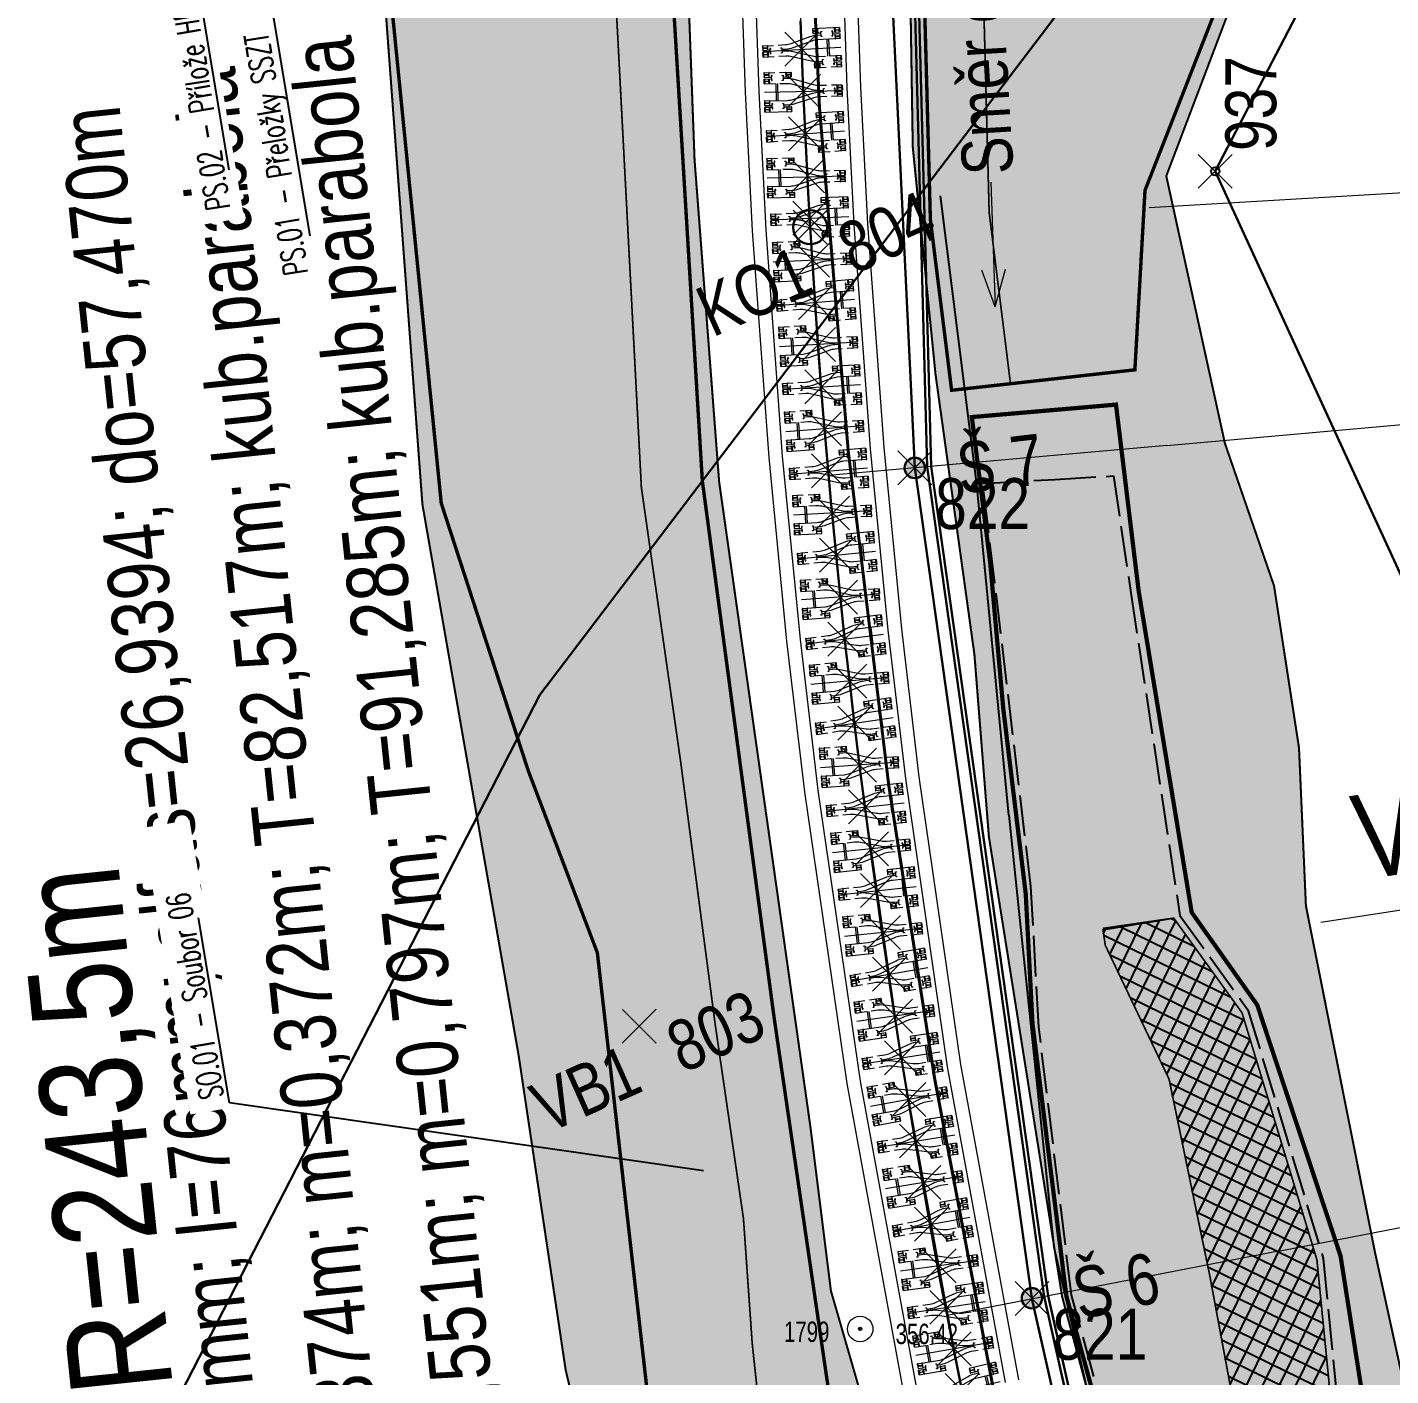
# Model space of a CAD drawing. Header units: millimetres. Extents: x -533422 to -532014, y -1115269 to -1112931.
# Drawn here: x -532583.83 to -532543.66, y -1113842.82 to -1113803.09 of the extents above; entities that cross this region are included whole.
import ezdxf
from ezdxf import colors
from ezdxf.entities.mleader import LeaderData, LeaderLine
from ezdxf.enums import TextEntityAlignment as Align
from ezdxf.math import Vec2, Vec3

# ---------------------------------------------------------------- set-up
doc = ezdxf.new("R2010")
doc.units = ezdxf.units.MM
doc.header["$PDMODE"] = 3
doc.header["$PDSIZE"] = 0.5
doc.linetypes.add('ACAD_ISO02W100', pattern=[15, 12, -3])
for name, color, linetype, lineweight in [('102 pomocné měřické body', 1, 'Continuous', 13), ('1105 mapa KN', 251, 'Continuous', 0), ('drážní pozemek', 4, 'Continuous', 30), ('drážní pozemek body', 1, 'Continuous', 18), ('kladečák', 2, 'Continuous', 15), ('kladečák osa', 2, 'Continuous', 15), ('odvodnění', 5, 'Continuous', 0), ('původní osa', 30, 'Continuous', 15), ('SVRSEK', 1, 'Continuous', 20), ('Svršek', 1, 'Continuous', 18), ('tvar svršku', 1, 'Continuous', 13), ('Vytyčovací výkres', 5, 'Continuous', 15), ('Vytyčovací výkres - typ bodu', 5, 'Continuous', 15), ('Vytyčovací výkres _čísla bodů', 5, 'Continuous', 15), ('Ypražce', 1, 'Continuous', 13), ('zabzař', 1, 'Continuous', 30), ('řezy - značení', 5, 'Continuous', 0)]:
    doc.layers.add(name, color=color, linetype=linetype, lineweight=lineweight)
doc.layers.add('skály', color=8, linetype='Continuous')
doc.styles.get("Standard").update_dxf_attribs({"font": 'arial.ttf'})
doc.styles.add('Standard 1_500', font='romans.shx', dxfattribs={"width": 0.65, "height": 0.7})
doc.styles.add('Style-cs_Working', font='cs_Working.shx')

# ---------------------------------------------------------------- blocks, each defined once
blk = doc.blocks.new('Z105')
at = {"color": 0, "lineweight": -2}
for radius in [1.25, 0.025]:
    blk.add_circle((0, 0), radius, dxfattribs=at)
blk = doc.blocks.new('Z$W@#62D3339C')
at = {"layer": 'Ypražce', "lineweight": 9}
for p, q in [((0, 2.3), (0, 1.5)), ((0.14, 2.3), (0.14, 2.085)), ((0.19, 2.3), (0.19, 2.085)), ((0.97, 2.3), (0.97, 2.085)), ((1.02, 2.3), (1.02, 2.085)), ((1.16, 2.3), (1.16, 1.979)), ((0.14, 1.739), (0.14, 1.5)), ((0.828, 1.958), (0.33, 1.958)), ((0.828, 1.908), (0.33, 1.908)), ((1.02, 1.739), (1.02, 1.5)), ((1.16, 1.838), (1.16, 1.5)), ((0.555, 0.214), (0.555, 0)), ((0.605, 0.214), (0.605, 0))]:
    blk.add_line(p, q, dxfattribs=at)
at = {"layer": 'Ypražce', "lineweight": 9, "ltscale": 0.005}
blk.add_line((0.58, 0), (0.58, 2.3), dxfattribs=at)
at = {"layer": 'Ypražce', "lineweight": 9}
for points in [[(0.067, 2.182), (0.067, 2.266, 0.274795), (0.057, 2.285), (0.057, 2.285), (0.003, 2.292, -0.296181), (0, 2.296), (0, 2.3), (0.14, 2.3), (0.14, 2.296, -0.296181), (0.137, 2.292), (0.083, 2.285), (0.083, 2.285, 0.274795), (0.073, 2.266), (0.073, 2.182, 0.274795), (0.083, 2.163), (0.137, 2.156, -0.296181), (0.14, 2.151), (0.14, 2.148), (0, 2.148), (0, 2.151, -0.296181), (0.003, 2.156), (0.057, 2.163), (0.057, 2.163, 0.274795)], [(0.263, 2.182), (0.263, 2.266, -0.274795), (0.273, 2.285), (0.273, 2.285), (0.327, 2.292, 0.296181), (0.33, 2.296), (0.33, 2.3), (0.19, 2.3), (0.19, 2.296, 0.296181), (0.193, 2.292), (0.247, 2.285), (0.247, 2.285, -0.274795), (0.257, 2.266), (0.257, 2.182, -0.274795), (0.247, 2.163), (0.193, 2.156, 0.296181), (0.19, 2.151), (0.19, 2.148), (0.33, 2.148), (0.33, 2.151, 0.296181), (0.327, 2.156), (0.273, 2.163), (0.273, 2.163, -0.274795)], [(0.897, 2.182), (0.897, 2.266, 0.274795), (0.887, 2.285), (0.887, 2.285), (0.833, 2.292, -0.296181), (0.83, 2.296), (0.83, 2.3), (0.97, 2.3), (0.97, 2.296, -0.296181), (0.967, 2.292), (0.913, 2.285), (0.913, 2.285, 0.274795), (0.903, 2.266), (0.903, 2.182, 0.274795), (0.913, 2.163), (0.967, 2.156, -0.296181), (0.97, 2.151), (0.97, 2.148), (0.83, 2.148), (0.83, 2.151, -0.296181), (0.833, 2.156), (0.887, 2.163), (0.887, 2.163, 0.274795)], [(1.093, 2.182), (1.093, 2.266, -0.274795), (1.103, 2.285), (1.103, 2.285), (1.157, 2.292, 0.296181), (1.16, 2.296), (1.16, 2.3), (1.02, 2.3), (1.02, 2.296, 0.296181), (1.023, 2.292), (1.077, 2.285), (1.077, 2.285, -0.274795), (1.087, 2.266), (1.087, 2.182, -0.274795), (1.077, 2.163), (1.023, 2.156, 0.296181), (1.02, 2.151), (1.02, 2.148), (1.16, 2.148), (1.16, 2.151, 0.296181), (1.157, 2.156), (1.103, 2.163), (1.103, 2.163, -0.274795)], [(0.067, 1.618), (0.067, 1.534, -0.274795), (0.057, 1.515), (0.057, 1.515), (0.003, 1.508, 0.296181), (0, 1.504), (0, 1.5), (0.14, 1.5), (0.14, 1.504, 0.296181), (0.137, 1.508), (0.083, 1.515), (0.083, 1.515, -0.274795), (0.073, 1.534), (0.073, 1.618, -0.274795), (0.083, 1.637), (0.137, 1.644, 0.296181), (0.14, 1.649), (0.14, 1.652), (0, 1.652), (0, 1.649, 0.296181), (0.003, 1.644), (0.057, 1.637), (0.057, 1.637, -0.274795)], [(1.093, 1.618), (1.093, 1.534, 0.274795), (1.103, 1.515), (1.103, 1.515), (1.157, 1.508, -0.296181), (1.16, 1.504), (1.16, 1.5), (1.02, 1.5), (1.02, 1.504, -0.296181), (1.023, 1.508), (1.077, 1.515), (1.077, 1.515, 0.274795), (1.087, 1.534), (1.087, 1.618, 0.274795), (1.077, 1.637), (1.023, 1.644, -0.296181), (1.02, 1.649), (1.02, 1.652), (1.16, 1.652), (1.16, 1.649, -0.296181), (1.157, 1.644), (1.103, 1.637), (1.103, 1.637, 0.274795)], [(0.482, 0.118), (0.482, 0.034, -0.274795), (0.472, 0.015), (0.472, 0.015), (0.418, 0.008, 0.296181), (0.415, 0.004), (0.415, 0), (0.555, 0), (0.555, 0.004, 0.296181), (0.552, 0.008), (0.498, 0.015), (0.498, 0.015, -0.274795), (0.488, 0.034), (0.488, 0.118, -0.274795), (0.498, 0.137), (0.552, 0.144, 0.296181), (0.555, 0.149), (0.555, 0.152), (0.415, 0.152), (0.415, 0.149, 0.296181), (0.418, 0.144), (0.472, 0.137), (0.472, 0.137, -0.274795)], [(0.678, 0.118), (0.678, 0.034, 0.274795), (0.688, 0.015), (0.688, 0.015), (0.742, 0.008, -0.296181), (0.745, 0.004), (0.745, 0), (0.605, 0), (0.605, 0.004, -0.296181), (0.608, 0.008), (0.662, 0.015), (0.662, 0.015, 0.274795), (0.672, 0.034), (0.672, 0.118, 0.274795), (0.662, 0.137), (0.608, 0.144, -0.296181), (0.605, 0.149), (0.605, 0.152), (0.745, 0.152), (0.745, 0.149, -0.296181), (0.742, 0.144), (0.688, 0.137), (0.688, 0.137, 0.274795)]]:
    blk.add_lwpolyline(points, format="xyb", close=True, dxfattribs=at)
for points in [[(0.214, 2.061), (0.24, 2.06), (0.24, 2.085), (0.09, 2.085), (0.09, 2.06), (0.116, 2.06)], [(0.83, 2.3), (0.83, 1.979)], [(1.044, 2.061), (1.07, 2.06), (1.07, 2.085), (0.92, 2.085), (0.92, 2.06), (0.946, 2.06)], [(0.23, 1.764), (0.24, 1.764), (0.24, 1.739), (0.09, 1.739), (0.09, 1.764), (0.1, 1.764)], [(1.06, 1.764), (1.07, 1.764), (1.07, 1.739), (0.92, 1.739), (0.92, 1.764), (0.93, 1.764)], [(0.515, 0.536), (0.505, 0.536), (0.505, 0.561), (0.655, 0.561), (0.655, 0.536), (0.645, 0.536)], [(0.415, 0), (0.415, 0.321)], [(0.531, 0.239), (0.505, 0.239), (0.505, 0.214), (0.655, 0.214), (0.655, 0.239), (0.629, 0.239)], [(0.745, 0), (0.745, 0.321)]]:
    blk.add_lwpolyline(points, dxfattribs=at)
for points in [[(0.33, 2.3), (0.33, 1.625, 0.072586), (0.355, 1.454), (0.524, 0.886, -0.072586), (0.555, 0.675), (0.555, 0.561)], [(0.415, 0.462), (0.415, 0.675, 0.072586), (0.39, 0.846), (0.221, 1.414, -0.072586), (0.19, 1.625), (0.19, 1.739)], [(0.83, 1.838), (0.83, 1.625, -0.072586), (0.805, 1.454), (0.636, 0.886, 0.072586), (0.605, 0.675), (0.605, 0.561)], [(0.745, 0.462), (0.745, 0.675, -0.072586), (0.77, 0.846), (0.939, 1.414, 0.072586), (0.97, 1.625), (0.97, 1.739)]]:
    blk.add_lwpolyline(points, format="xyb", dxfattribs=at)
blk = doc.blocks.new('01_01')
at = {"layer": '102 pomocné měřické body'}
for radius in [0.75, 0.1, 0.02]:
    blk.add_circle((0, 0), radius, dxfattribs=at)

msp = doc.modelspace()

# ---------------------------------------------------------------- hatches: boundary and pattern name
at = {"layer": 'odvodnění'}
for points in [[(-532557.3828, -1113816.0703, 1), (-532557.9828, -1113816.0703, 1)], [(-532553.929, -1113840.5458, 1), (-532554.529, -1113840.5458, 1)]]:
    msp.add_hatch(color=256, dxfattribs=at).paths.add_polyline_path(points)
at = {"layer": 'skály', "true_color": 0xd9ffcc}
h = msp.add_hatch(color=254, dxfattribs=at)
h.dxf.hatch_style = 1
h.paths.add_polyline_path([(-532518.5594, -1113933.2177), (-532517.1782, -1113932.5799), (-532517.5067, -1113924.1456), (-532518.2728, -1113916.338), (-532520.5537, -1113907.175), (-532521.4019, -1113904.7517), (-532522.6878, -1113901.5411), (-532524.2582, -1113898.1632), (-532525.1625, -1113895.9551), (-532526.234, -1113892.75), (-532527.6465, -1113888.1893), (-532529.3261, -1113883.7492), (-532531.835, -1113875.2672), (-532531.835, -1113875.2672), (-532537.2569, -1113861.571), (-532539.0358, -1113855.5672), (-532541.0908, -1113850.94), (-532542.3695, -1113847.5949), (-532543.1826, -1113843.4911), (-532544.1325, -1113839.1424), (-532546.1592, -1113828.9681), (-532546.3628, -1113824.3169), (-532547.0981, -1113819.5416), (-532548.5464, -1113815.3411), (-532550.2727, -1113807.4673), (-532547.7826, -1113800.9067), (-532545.3063, -1113789.8871), (-532546.4022, -1113781.6222), (-532558.0273, -1113786.201), (-532558.5992, -1113791.3438), (-532557.8332, -1113800.8024), (-532557.7416, -1113806.6114), (-532557.0713, -1113813.3105), (-532555.9255, -1113821.5665), (-532555.4993, -1113826.9319), (-532553.3421, -1113840.4862), (-532551.5421, -1113847.1691), (-532550.3625, -1113853.1499), (-532547.2206, -1113864.2971), (-532542.2661, -1113878.7306), (-532539.5925, -1113887.7503), (-532536.3765, -1113896.7067), (-532530.2178, -1113911.7934), (-532526.0618, -1113921.2859), (-532520.6058, -1113934.1467)])
h = msp.add_hatch(color=254, dxfattribs=at)
h.dxf.hatch_style = 1
h.paths.add_polyline_path([(-532526.4588, -1113936.7432), (-532528.7406, -1113937.5977), (-532531.3829, -1113932.6297), (-532536.3884, -1113924.7343), (-532536.3884, -1113924.7343), (-532541.6277, -1113915.394), (-532546.4744, -1113905.7413), (-532549.4415, -1113901.8011), (-532558.7647, -1113893.9956), (-532563.1017, -1113885.6324), (-532563.885, -1113878.661), (-532566.1902, -1113869.556), (-532564.7803, -1113860.8749), (-532565.0546, -1113856.6297), (-532565.8211, -1113851.6329), (-532567.9664, -1113842.656), (-532569.3526, -1113833.3835), (-532572.1876, -1113817.146), (-532573.255, -1113802.8022), (-532570.2038, -1113791.7879), (-532567.7689, -1113790.2534), (-532564.8497, -1113788.7294), (-532564.1698, -1113806.9942), (-532563.4457, -1113816.4786), (-532560.7584, -1113835.4742), (-532560.1527, -1113840.3158), (-532558.7633, -1113845.1218), (-532557.6018, -1113848.9098), (-532556.2156, -1113853.7035), (-532555.1029, -1113857.9718), (-532552.5383, -1113866.2222), (-532552.3648, -1113866.6846), (-532558.9653, -1113878.2524), (-532558.9532, -1113881.0265), (-532559.0671, -1113885.2271), (-532557.7476, -1113887.9392), (-532554.3316, -1113886.5689), (-532550.1277, -1113885.6211), (-532548.9749, -1113886.3688), (-532546.5193, -1113890.0385), (-532542.1096, -1113898.2943), (-532538.9506, -1113905.8353), (-532534.6682, -1113914.5021), (-532530.7666, -1113924.4643), (-532528.0359, -1113932.4637)])
at = {"layer": 'skály', "ltscale": 100, "true_color": 0xffdab3}
msp.add_hatch(color=41, dxfattribs=at).paths.add_polyline_path([(-532524.7855, -1113923.5228), (-532524.4511, -1113921.4197), (-532524.2544, -1113919.5917), (-532521.2934, -1113917.2258), (-532520.0726, -1113916.2457), (-532520.8854, -1113912.6513), (-532522.0537, -1113907.76), (-532523.1416, -1113902.8938), (-532527.4684, -1113893.2315), (-532529.0074, -1113889.5962), (-532531.4083, -1113884.5613), (-532534.1407, -1113876.0315), (-532536.6844, -1113868.047), (-532539.8981, -1113862.2999), (-532541.1268, -1113855.5922), (-532542.8907, -1113851.3674), (-532543.8892, -1113847.2576), (-532545.1382, -1113839.2907), (-532547.5925, -1113831.8952), (-532549.5244, -1113829.1656), (-532551.0885, -1113819.681), (-532551.7545, -1113814.2045), (-532556.001, -1113814.5711), (-532555.4612, -1113818.8561), (-532555.0747, -1113823.1664), (-532554.4134, -1113828.6186), (-532554.2132, -1113832.453), (-532553.2157, -1113840.4739), (-532551.4637, -1113846.8394), (-532550.2064, -1113853.0953), (-532547.0716, -1113864.2416), (-532542.1396, -1113878.6702), (-532539.4973, -1113887.7145), (-532536.3003, -1113896.6738), (-532530.1032, -1113910.8993), (-532526.0128, -1113920.5825)])
at = {"layer": 'skály', "ltscale": 0.25}
h = msp.add_hatch(dxfattribs=at)
h.set_pattern_fill('HONEY', color=8, scale=4, angle=189.47367)
h.set_pattern_definition([(288.94733, (-532345.07127, -1114032.82954), (0.6530751, -0.5687644), [0.5, -1]), (48.94733, (-532345.07127, -1114032.82954), (0.16602684, 0.8499618), [0.5, -1]), (348.94733, (-532345.07127, -1114032.82954), (0.81910195, 0.28119744), [-1, 0.5])])
h.paths.add_polyline_path([(-532534.3236, -1113900.7421), (-532536.1674, -1113896.6291), (-532539.3805, -1113887.6465), (-532541.711, -1113878.5361), (-532546.5938, -1113864.1415), (-532549.6041, -1113852.9613), (-532553.0651, -1113840.4471), (-532554.0279, -1113832.5489), (-532554.2592, -1113828.3995), (-532555.6744, -1113816.5273), (-532553.5427, -1113816.4067), (-532551.831, -1113816.3055), (-532551.32, -1113819.7496), (-532549.8716, -1113829.2611), (-532547.8687, -1113832.0385), (-532545.6477, -1113839.3658), (-532544.875, -1113847.1941), (-532544.1264, -1113851.6607), (-532541.6507, -1113855.7485), (-532540.2475, -1113862.3872), (-532536.8998, -1113868.1497), (-532534.2602, -1113876.0711), (-532531.5196, -1113884.6032), (-532529.326, -1113889.1585), (-532530.3869, -1113891.6994), (-532527.8915, -1113897.8667)])
h.paths.add_polyline_path([(-532527.2214, -1113897.5671), (-532525.6525, -1113901.4952), (-532524.6167, -1113904.108), (-532523.1996, -1113908.2069), (-532521.9821, -1113911.8621), (-532520.7201, -1113916.6299), (-532526.4511, -1113919.7501), (-532528.9419, -1113913.8007), (-532530.1032, -1113910.8993), (-532531.1695, -1113908.1228), (-532531.8, -1113906.7382), (-532534.3236, -1113900.7421)])
h = msp.add_hatch(dxfattribs=at)
h.set_pattern_fill('ANSI37', color=8, scale=3.5, angle=189.47367)
h.set_pattern_definition([(333.94733, (-532345.07127, -1114032.82954), (0.1921488, 0.3930459), []), (63.94733, (-532345.07127, -1114032.82954), (-0.3930459, 0.1921488), [])])
h.paths.add_polyline_path([(-532535.7997, -1113923.8481), (-532540.6857, -1113915.0403), (-532541.198, -1113909.9778), (-532538.0105, -1113908.6774), (-532536.2929, -1113911.97), (-532535.6028, -1113913.5139), (-532531.9612, -1113922.2351)])
h.paths.add_polyline_path([(-532541.8751, -1113910.2695), (-532543.7523, -1113907.0018), (-532546.978, -1113903.6986), (-532549.1611, -1113900.1175), (-532545.6385, -1113898.5562), (-532544.5741, -1113898.2148), (-532544.0948, -1113899.7089), (-532543.2938, -1113901.7851), (-532541.6646, -1113904.776), (-532539.7276, -1113908.4436), (-532539.4008, -1113909.2446)])
h.paths.add_polyline_path([(-532559.6282, -1113851.5056), (-532561.0153, -1113846.6868), (-532561.7652, -1113844.1049), (-532563.036, -1113844.4697), (-532561.3782, -1113851.5783), (-532563.3988, -1113856.2578), (-532562.5029, -1113861.9221), (-532562.5423, -1113865.4287), (-532564.2443, -1113869.0925), (-532562.848, -1113874.4202), (-532561.893, -1113878.9103), (-532560.6632, -1113884.8372), (-532559.3276, -1113889.0909), (-532556.2365, -1113894.1451), (-532554.9717, -1113894.6944), (-532553.5756, -1113895.5828), (-532551.6602, -1113896.5534), (-532549.0838, -1113899.9124), (-532545.707, -1113898.3787), (-532544.8143, -1113898.0923), (-532545.1159, -1113897.1733), (-532544.851, -1113897.0111), (-532545.9483, -1113894.2511), (-532547.8666, -1113890.4885), (-532549.2707, -1113888.4009), (-532550.7216, -1113885.6429), (-532549.5609, -1113884.5779), (-532550.8762, -1113881.6069), (-532551.3587, -1113876.0246), (-532551.6152, -1113873.3141), (-532553.2908, -1113868.4032), (-532555.144, -1113868.4725), (-532555.611, -1113866.6709), (-532558.7893, -1113855.0988)])
h.paths.add_polyline_path([(-532527.3244, -1113897.8213), (-532525.829, -1113901.5654), (-532524.7949, -1113904.1741), (-532523.3796, -1113908.268), (-532522.1643, -1113911.9164), (-532520.9419, -1113916.5344), (-532526.3571, -1113919.4826), (-532528.7661, -1113913.7287), (-532529.9263, -1113910.83), (-532530.9942, -1113908.0493), (-532531.6259, -1113906.662), (-532534.0764, -1113900.8397)])
h.paths.add_polyline_path([(-532533.3154, -1113900.0681), (-532535.077, -1113896.2182), (-532536.5884, -1113892.137), (-532532.3357, -1113890.2216), (-532534.346, -1113885.7649), (-532537.56, -1113877.0571), (-532540.0354, -1113869.7815), (-532542.9388, -1113863.1787), (-532544.5577, -1113856.8278), (-532546.6949, -1113852.2109), (-532548.9863, -1113839.8945), (-532550.1897, -1113834.0811), (-532552.0708, -1113830.1331), (-532552.1366, -1113829.6797), (-532550.0525, -1113829.3351), (-532551.5079, -1113819.7779), (-532550.0525, -1113829.3351), (-532548.0413, -1113832.1239), (-532545.8349, -1113839.403), (-532545.0635, -1113847.2192), (-532544.3078, -1113851.728), (-532541.8299, -1113855.8193), (-532540.4271, -1113862.4563), (-532537.0739, -1113868.2283), (-532534.4408, -1113876.1302), (-532531.6965, -1113884.6738), (-532529.5424, -1113889.1471), (-532530.5991, -1113891.6813), (-532528.1364, -1113897.768)])

# ---------------------------------------------------------------- linework, layer by layer
at = {"layer": 'drážní pozemek'}
msp.add_lwpolyline([(-532529.0025, -1113945.33), (-532530.42, -1113935.0175), (-532538.0721, -1113922.9113), (-532546.68, -1113906.51), (-532550.25, -1113901.86), (-532580.39, -1113880.83), (-532597.41, -1113889.48), (-532617.5, -1113903.49), (-532582, -1113848.57), (-532568.73, -1113822.76), (-532530.98, -1113773.07), (-532548.8325, -1113807.33), (-532541.5989, -1113823.0723), (-532536.2725, -1113849.71), (-532528.2571, -1113879.1306), (-532521.9, -1113901.1475), (-532515.5275, -1113913.05), (-532495.7013, -1113932.2121), (-532507.56, -1113951.14)], dxfattribs=at)
at = {"layer": 'drážní pozemek body'}
msp.add_point((-532548.8325, -1113807.33), dxfattribs=at)
at = {"layer": 'kladečák'}
for p in [(-532561.0099, -1113803.7348), (-532560.9633, -1113804.9789), (-532560.9009, -1113806.2224), (-532560.8385, -1113807.4658), (-532560.776, -1113808.7092), (-532560.6932, -1113809.9514), (-532560.6041, -1113811.1932), (-532560.515, -1113812.435), (-532560.4259, -1113813.6769), (-532560.3369, -1113814.9187), (-532560.2254, -1113816.1586), (-532560.1066, -1113817.3979), (-532559.9879, -1113818.6372), (-532559.8692, -1113819.8766), (-532559.74, -1113821.1148), (-532559.5963, -1113822.3515), (-532559.4525, -1113823.5881), (-532559.3088, -1113824.8248), (-532559.1366, -1113826.0578), (-532558.9598, -1113827.2902), (-532558.783, -1113828.5226), (-532558.6062, -1113829.7549), (-532558.4294, -1113830.9873), (-532558.2526, -1113832.2197), (-532558.0758, -1113833.4521), (-532557.8558, -1113834.6774), (-532557.6328, -1113835.9023), (-532557.4099, -1113837.1272), (-532557.1869, -1113838.3521), (-532556.964, -1113839.5769), (-532556.7411, -1113840.8018), (-532556.5181, -1113842.0267), (-532556.2878, -1113843.2501)]:
    msp.add_point(p, dxfattribs=at)
at = {"layer": 'kladečák osa'}
msp.add_lwpolyline([(-532556.3338, -1113843.0393), (-532558.0649, -1113833.5283), (-532559.2891, -1113824.9949), (-532559.8005, -1113820.5938), (-532560.3152, -1113815.2202), (-532560.7615, -1113808.9985), (-532560.9783, -1113804.6805), (-532561.1312, -1113800.0997), (-532561.2177, -1113794.4724), (-532561.2228, -1113791.9094), (-532561.1816, -1113787.3145), (-532561.086, -1113782.885)], dxfattribs=at)
at = {"layer": 'odvodnění', "lineweight": 30}
for p, q in [((-532557.6828, -1113816.0703), (-532558.8704, -1113791.1741)), ((-532557.6828, -1113816.0703), (-532554.2304, -1113840.5356)), ((-532554.229, -1113840.5458), (-532551.1954, -1113854.0912))]:
    msp.add_line(p, q, dxfattribs=at)
for centre in [(-532557.6828, -1113816.0703), (-532554.2304, -1113840.5356)]:
    msp.add_circle(centre, 0.3, dxfattribs=at)
at = {"layer": 'původní osa'}
for p, q in [((-532550.2532, -1113815.4085), (-532560.2218, -1113816.2965)), ((-532546.9128, -1113839.1377), (-532556.7299, -1113841.0413))]:
    msp.add_line(p, q, dxfattribs=at)
at = {"layer": 'původní osa', "lineweight": 40, "elevation": 353.018}
msp.add_lwpolyline([(-532520.964, -1113941.602), (-532524.861, -1113932.117), (-532525.7, -1113930.065), (-532529.844, -1113919.946), (-532534.127, -1113909.385), (-532538.488, -1113898.301), (-532542.476, -1113887.636), (-532546.026, -1113877.445), (-532549.35, -1113866.981), (-532552.302, -1113856.418), (-532554.714, -1113846.338), (-532555.308, -1113843.547), (-532557.103, -1113834.041), (-532558.448, -1113825.436), (-532559.64, -1113815.547), (-532560.487, -1113805.456), (-532560.993, -1113794.499), (-532561.087, -1113783.392), (-532561.043, -1113781.204), (-532560.65, -1113771.904)], dxfattribs=at)
msp.add_lwpolyline([(-532520.964, -1113941.602), (-532524.861, -1113932.117), (-532525.7, -1113930.065), (-532529.844, -1113919.946), (-532534.127, -1113909.385), (-532538.488, -1113898.301), (-532542.476, -1113887.636), (-532546.026, -1113877.445), (-532549.35, -1113866.981), (-532552.302, -1113856.418), (-532554.714, -1113846.338), (-532555.308, -1113843.547), (-532557.103, -1113834.041), (-532558.448, -1113825.436), (-532559.64, -1113815.547), (-532560.487, -1113805.456), (-532560.993, -1113794.499), (-532561.087, -1113783.392), (-532561.043, -1113781.204), (-532560.65, -1113771.904)], dxfattribs=at)
at = {"layer": 'skály'}
for p, q in [((-532555.85, -1113816.56), (-532556.92, -1113808.05)), ((-532554.91, -1113826.3), (-532555.85, -1113816.56)), ((-532554.91, -1113826.3), (-532553.59, -1113839.03)), ((-532553.59, -1113839.03), (-532552.27, -1113844.64))]:
    msp.add_line(p, q, dxfattribs=at)
at = {"layer": 'skály', "color": 116, "linetype": 'ACAD_ISO02W100', "ltscale": 0.1, "true_color": 0x136734, "const_width": 0.06}
for points in [[(-532543.1826, -1113843.4911), (-532544.1325, -1113839.1424), (-532546.1592, -1113828.9681), (-532546.3628, -1113824.3169), (-532547.0981, -1113819.5416), (-532548.5464, -1113815.3411), (-532550.2727, -1113807.4673), (-532547.7826, -1113800.9067), (-532545.3063, -1113789.8871), (-532546.4022, -1113781.6222), (-532558.0273, -1113786.201), (-532558.5992, -1113791.3438), (-532557.8332, -1113800.8024), (-532557.7416, -1113806.6114), (-532557.0713, -1113813.3105), (-532555.9255, -1113821.5665), (-532555.4993, -1113826.9319), (-532553.3421, -1113840.4862), (-532551.5421, -1113847.1691)], [(-532565.8211, -1113851.6329), (-532567.9664, -1113842.656), (-532569.3526, -1113833.3835), (-532572.1876, -1113817.146), (-532573.255, -1113802.8022), (-532570.2038, -1113791.7879), (-532567.7689, -1113790.2534), (-532564.8497, -1113788.7294), (-532564.1698, -1113806.9942), (-532563.4457, -1113816.4786), (-532560.7584, -1113835.4742), (-532560.1527, -1113840.3158), (-532558.7633, -1113845.1218)]]:
    msp.add_lwpolyline(points, dxfattribs=at)
at = {"layer": 'skály', "linetype": 'ACAD_ISO02W100', "ltscale": 0.1, "const_width": 0.1}
for points in [[(-532556.5967, -1113813.7814), (-532551.1974, -1113813.1794), (-532550.8999, -1113807.8914), (-532548.1765, -1113800.936), (-532547.34, -1113797.031), (-532546.8167, -1113790.0672), (-532549.9675, -1113785.6367), (-532554.2101, -1113786.1701), (-532557.2529, -1113788.773), (-532557.7479, -1113790.8178), (-532557.4159, -1113801.6236), (-532557.2224, -1113808.7592), (-532556.5967, -1113813.7814)], [(-532565.4319, -1113844.4552), (-532560.195, -1113843.4356), (-532561.8298, -1113832.2438), (-532563.9407, -1113816.4564), (-532564.809, -1113802.1221), (-532565.0464, -1113795.1229), (-532565.3409, -1113792.4309), (-532566.1054, -1113789.8558), (-532567.6239, -1113790.4055), (-532569.8748, -1113791.7628), (-532569.8933, -1113796.6389), (-532573.058, -1113802.7876), (-532571.6331, -1113817.1088), (-532569.0702, -1113824.9885), (-532567.0337, -1113830.3564), (-532565.4319, -1113844.4552), (-532560.195, -1113843.4356)]]:
    msp.add_lwpolyline(points, dxfattribs=at)
at = {"layer": 'skály', "linetype": 'ACAD_ISO02W100', "ltscale": 0.05, "const_width": 0.05}
for points in [[(-532554.8624, -1113813.588), (-532555.4907, -1113808.5435), (-532555.6757, -1113801.4941), (-532555.6959, -1113796.2128), (-532555.48, -1113792.4635), (-532554.6119, -1113791.8225)], [(-532562.2627, -1113843.8182), (-532562.4714, -1113841.8686), (-532562.7302, -1113838.1794), (-532563.5615, -1113832.4714), (-532564.5857, -1113824.6817), (-532565.7364, -1113816.6535), (-532566.4883, -1113802.3042), (-532566.4785, -1113798.4183), (-532567.5704, -1113795.9933)]]:
    msp.add_lwpolyline(points, dxfattribs=at)
at = {"layer": 'skály', "color": 20, "linetype": 'ACAD_ISO02W100', "ltscale": 0.1, "const_width": 0.125}
msp.add_lwpolyline([(-532543.8892, -1113847.2576), (-532545.1382, -1113839.2907), (-532547.5925, -1113831.8952), (-532549.5244, -1113829.1656), (-532551.0885, -1113819.681), (-532551.7545, -1113814.2045), (-532556.001, -1113814.5711), (-532555.4612, -1113818.8561), (-532555.0747, -1113823.1664), (-532554.4134, -1113828.6186), (-532554.2132, -1113832.453), (-532553.2157, -1113840.4739), (-532551.4637, -1113846.8394)], dxfattribs=at)
at = {"layer": 'skály', "linetype": 'ACAD_ISO02W100', "ltscale": 0.1}
msp.add_lwpolyline([(-532549.6041, -1113852.9613), (-532553.0651, -1113840.4471), (-532554.0279, -1113832.5489), (-532554.2592, -1113828.3995), (-532555.6744, -1113816.5273), (-532553.5427, -1113816.4067), (-532551.831, -1113816.3055), (-532551.32, -1113819.7496), (-532549.8716, -1113829.2611), (-532547.8687, -1113832.0385), (-532545.6477, -1113839.3658), (-532544.875, -1113847.1941)], dxfattribs=at)
at = {"layer": 'skály', "color": 172, "linetype": 'ACAD_ISO02W100', "ltscale": 0.1, "const_width": 0.05}
msp.add_lwpolyline([(-532546.6949, -1113852.2109), (-532548.9863, -1113839.8945), (-532550.1897, -1113834.0811), (-532552.0708, -1113830.1331), (-532552.1366, -1113829.6797), (-532552.1366, -1113829.6797), (-532550.0525, -1113829.3351), (-532552.1426, -1113829.6383), (-532550.0525, -1113829.3351), (-532548.0413, -1113832.1239), (-532545.8349, -1113839.403), (-532545.0635, -1113847.2192)], dxfattribs=at)
at = {"layer": 'SVRSEK', "color": 1}
msp.add_line((-532550.7799, -1113808.3921), (-532519.659, -1113806.5627), dxfattribs=at)
at = {"layer": 'SVRSEK'}
msp.add_line((-532545.7219, -1113829.455), (-532519.6655, -1113825.4826), dxfattribs=at)
at = {"layer": 'SVRSEK', "color": 2}
msp.add_lwpolyline([(-532556.2879, -1113843.2653), (-532558.0001, -1113833.9273), (-532559.2389, -1113825.3925), (-532559.7578, -1113820.9901), (-532560.2815, -1113815.6147), (-532560.7627, -1113808.979), (-532560.9684, -1113804.9245), (-532561.1242, -1113800.3692), (-532561.2186, -1113794.3046), (-532561.2206, -1113791.276), (-532561.1876, -1113787.6958), (-532561.0947, -1113783.2101)], dxfattribs=at)
at = {"layer": 'Svršek', "color": 1, "lineweight": 30}
msp.add_lwpolyline([(-532561.0473, -1113802.8991), (-532561.0098, -1113803.9116), (-532560.9684, -1113804.9245), (-532560.923, -1113805.9376), (-532560.8736, -1113806.9511), (-532560.8202, -1113807.9648), (-532560.7627, -1113808.979)], dxfattribs=at)
msp.add_circle((-532560.7627, -1113808.979), 0.5, dxfattribs=at)
msp.add_arc((-532317.6823, -1113794.6895), 243.5, 183.364261, 196.887032, dxfattribs=at)
at = {"layer": 'tvar svršku', "color": 1}
for points in [[(-532555.0122, -1113843.0146), (-532556.7171, -1113833.7166), (-532557.9499, -1113825.223), (-532558.4652, -1113820.851), (-532558.9861, -1113815.5047), (-532559.4651, -1113808.899), (-532559.6695, -1113804.8693), (-532559.8246, -1113800.3369), (-532559.9186, -1113794.2941), (-532559.9206, -1113791.2816), (-532559.8877, -1113787.7153), (-532559.7769, -1113782.3671)], [(-532554.6197, -1113842.9375), (-532556.3223, -1113833.6518), (-532557.5532, -1113825.1708), (-532558.0674, -1113820.8082), (-532558.5875, -1113815.4708), (-532559.0658, -1113808.8744), (-532559.2698, -1113804.8523), (-532559.4247, -1113800.3269), (-532559.5186, -1113794.2908), (-532559.5206, -1113791.2833), (-532559.4877, -1113787.7212), (-532559.3769, -1113782.3694)], [(-532557.5636, -1113843.5159), (-532559.2832, -1113834.138), (-532560.5279, -1113825.5619), (-532561.0504, -1113821.1293), (-532561.577, -1113815.7248), (-532562.0603, -1113809.0589), (-532562.2672, -1113804.9796), (-532562.4239, -1113800.4015), (-532562.5186, -1113794.3152), (-532562.5206, -1113791.2704), (-532562.4875, -1113787.6763), (-532562.4173, -1113784.2872)], [(-532557.9562, -1113843.5931), (-532559.6779, -1113834.2028), (-532560.9245, -1113825.6141), (-532561.4481, -1113821.1721), (-532561.9756, -1113815.7586), (-532562.4595, -1113809.0835), (-532562.6669, -1113804.9966), (-532562.8238, -1113800.4115), (-532562.9186, -1113794.3185), (-532562.9207, -1113791.2687), (-532562.8874, -1113787.6703), (-532562.8223, -1113784.5279)]]:
    msp.add_lwpolyline(points, dxfattribs=at)
at = {"layer": 'Vytyčovací výkres'}
for p in [(-532560.7627, -1113808.979), (-532557.6828, -1113816.0703), (-532565.8051, -1113832.5166), (-532554.229, -1113840.5458)]:
    msp.add_point(p, dxfattribs=at)
at = {"layer": 'zabzař', "color": 3}
msp.add_lwpolyline([(-532550.8424, -1113854.0014), (-532553.869, -1113840.4865), (-532553.869, -1113840.4865), (-532553.869, -1113840.4865), (-532553.869, -1113840.4865), (-532553.869, -1113840.4865), (-532557.3191, -1113816.0379), (-532557.7072, -1113801.2259), (-532558.306, -1113791.168), (-532558.1978, -1113787.0166), (-532558.1978, -1113787.0166), (-532558.5046, -1113783.0174)], dxfattribs=at)
at = {"layer": 'zabzař', "color": 6}
msp.add_lwpolyline([(-532550.7302, -1113853.9728), (-532553.7553, -1113840.4645), (-532553.7553, -1113840.4645), (-532553.7553, -1113840.4645), (-532553.7553, -1113840.4645), (-532553.7553, -1113840.4645), (-532553.7553, -1113840.4645), (-532553.7553, -1113840.4645), (-532553.7553, -1113840.4645), (-532553.7553, -1113840.4645), (-532557.2037, -1113816.0277), (-532557.5921, -1113801.2274), (-532558.1894, -1113791.1685), (-532558.1332, -1113787.0191), (-532558.1332, -1113787.0191), (-532558.44, -1113783.02)], dxfattribs=at)
at = {"layer": 'řezy - značení'}
for p, q in [((-532555.4393, -1113807.6525), (-532555.3182, -1113811.3252)), ((-532555.3182, -1113811.3252), (-532555.7036, -1113810.2401)), ((-532555.3182, -1113811.3252), (-532555.005, -1113810.217)), ((-532550.2532, -1113815.4085), (-532524.0065, -1113813.0702)), ((-532546.9128, -1113839.1377), (-532521.0333, -1113834.1196))]:
    msp.add_line(p, q, dxfattribs=at)

# ---------------------------------------------------------------- block references
at = {"layer": '102 pomocné měřické body', "xscale": 0.5, "yscale": 0.5, "zscale": 0.5}
msp.add_blockref('01_01', (-532559.29, -1113841.44), dxfattribs=at)
at = {"layer": '1105 mapa KN', "color": 9, "lineweight": -3, "xscale": 0.1, "yscale": 0.1, "zscale": 0.1}
msp.add_blockref('Z105', (-532548.83, -1113807.33), dxfattribs=at)
at = {"layer": 'Ypražce', "linetype": 'Continuous', "lineweight": 9}
for p, rotation in [((-532562.1915, -1113803.2223), 273.3168491912151), ((-532559.8013, -1113805.5344), 91.21600994024095), ((-532562.0889, -1113805.7248), 274.0366891679419), ((-532559.7141, -1113808.049), 91.54694820410855), ((-532561.951, -1113808.1817), 272.5870892507493), ((-532559.5298, -1113810.4831), 92.52897471685), ((-532561.7975, -1113810.7089), 274.6752398568242), ((-532559.3327, -1113812.946), 93.39247736604048), ((-532561.6087, -1113813.1669), 273.4409357200771), ((-532559.1468, -1113815.4113), 94.27422830543257), ((-532561.4179, -1113815.672), 274.5659972005287), ((-532558.9254, -1113817.9114), 93.26853202934676), ((-532561.1898, -1113818.1742), 275.6930195465521), ((-532558.6802, -1113820.3718), 94.15300336312288), ((-532560.953, -1113820.6819), 277.1243520088275), ((-532558.3986, -1113822.8253), 95.17640282363156), ((-532560.6751, -1113823.1828), 278.4202964789148), ((-532558.1205, -1113825.3216), 94.07778993846857), ((-532560.3417, -1113825.6032), 276.0954927801112), ((-532557.756, -1113827.748), 95.9406079157057), ((-532559.9881, -1113828.068), 276.0954927801112), ((-532557.4024, -1113830.2128), 95.9406079157057), ((-532559.6616, -1113830.6124), 279.8421881663612), ((-532557.0316, -1113832.6295), 98.21136305494599), ((-532559.3018, -1113833.0571), 278.9053929053994), ((-532556.6206, -1113835.0426), 100.2940368566059), ((-532558.861, -1113835.5144), 279.2338729064891), ((-532556.1813, -1113837.5137), 99.3019545041679), ((-532558.4226, -1113837.9886), 280.3736842182751), ((-532555.7452, -1113839.9935), 97.89417452108324), ((-532557.9646, -1113840.3994), 278.5564248248928), ((-532555.2855, -1113842.4001), 99.90950283666713), ((-532557.5408, -1113842.9517), 283.3669980749498)]:
    msp.add_blockref('Z$W@#62D3339C', p, dxfattribs=dict(at, rotation=rotation))

# ---------------------------------------------------------------- texts
at = {"layer": '102 pomocné měřické body', "color": 1, "linetype": 'Continuous', "style": 'Style-cs_Working', "width": 0.75}
msp.add_text('1799', height=0.6, dxfattribs=at).set_placement((-532561.5356, -1113841.2217), align=Align.TOP_LEFT)
at = {"layer": '102 pomocné měřické body', "linetype": 'Continuous', "style": 'Style-cs_Working', "width": 0.75}
msp.add_text('356.42', height=0.6, dxfattribs=at).set_placement((-532558.2477, -1113841.285), align=Align.TOP_LEFT)
at = {"layer": 'drážní pozemek body', "width": 0.8}
msp.add_text('937', height=1.5, rotation=90, dxfattribs=at).set_placement((-532548.5325, -1113806.73), align=Align.TOP_LEFT)
at = {"layer": 'SVRSEK', "color": 1, "width": 0.8}
for s, height, p in [('n=11,35V; Lk=67,551m; m=0,797m; T=91,285m; kub.parabola', 1.8, (-532571.3998, -1113830.9913)), ('n=7,80V; Lk=46,374m; m=0,372m; T=82,517m; kub.parabola', 1.8, (-532574.8808, -1113831.355)), ('V=60km/h; D=99mm; I=76mm; alfas=26,9394; do=57,470m', 1.8, (-532578.3618, -1113831.7188)), ('R=243,5m', 3, (-532580.3444, -1113835.4251))]:
    msp.add_text(s, height=height, rotation=95.96532, dxfattribs=at).set_placement(p, align=Align.CENTER)
at = {"layer": 'SVRSEK', "width": 0.8}
msp.add_text('VB 1', height=2.5, rotation=8.66821, dxfattribs=at).set_placement((-532544.5329, -1113828.2172))
at = {"layer": 'Vytyčovací výkres - typ bodu', "width": 0.8}
for s, p in [('KO1', (-532561.1888, -1113809.4971)), ('VB1', (-532566.2312, -1113833.0347))]:
    msp.add_text(s, height=1.5, rotation=24, dxfattribs=at).set_placement(p, align=Align.TOP_RIGHT)
at = {"layer": 'Vytyčovací výkres _čísla bodů', "width": 0.8}
for s, p in [('804', (-532560.0925, -1113809.009)), ('803', (-532565.135, -1113832.5466))]:
    msp.add_text(s, height=1.5, rotation=24, dxfattribs=at).set_placement(p, align=Align.TOP_LEFT)
for s, p in [('822', (-532557.0828, -1113816.3703)), ('821', (-532553.629, -1113840.8458))]:
    msp.add_text(s, height=1.5, dxfattribs=at).set_placement(p, align=Align.TOP_LEFT)
at = {"layer": 'řezy - značení', "width": 0.8}
for s, rotation, p in [('Směr odtoku vody ', 93.37138, (-532554.771, -1113807.3901)), ('Š 7', 6.77684, (-532556.343, -1113816.8396)), ('Š 6', 12.50111, (-532552.8206, -1113841.1674))]:
    msp.add_text(s, height=1.5, rotation=rotation, dxfattribs=at).set_placement(p)

# ---------------------------------------------------------------- next in the draw order: leaders
at = {"layer": 'skály'}
ml = msp.add_multileader_mtext('Standard', dxfattribs=at)
ml.set_content('{\\C5;PS.01\\C12; }- Přeložky SSZT', color=256, style='Standard 1_500')
ml.set_leader_properties(color=7)
ml.build(insert=Vec2(0, 0))
ml.multileader.update_dxf_attribs({"text_left_attachment_type": 6, "text_right_attachment_type": 6, "dogleg_length": 0, "arrow_head_size": 1})
ctx = ml.context
ctx.base_point, ctx.char_height, ctx.arrow_head_size, ctx.landing_gap_size, ctx.plane_origin, ctx.plane_x_axis, ctx.plane_y_axis = Vec3(-532575.2944, -1113810.4843), 0.7, 1, 0.2, Vec3(-532552.8785, -1113859.1621), Vec3(-0.1645943, 0.9863614), Vec3(-0.9863614, -0.1645943)
ctx.left_attachment, ctx.right_attachment = 6, 6
notes = []
notes.append((ctx, [(1, (1, 1, 0), (-532576.6905, -1113802.1183), (0.1645943, -0.9863614), 0, [(0, [(-532558.1104, -1113794.4537)], 0, [])])]))
ctx.mtext.insert, ctx.mtext.text_direction, ctx.mtext.rotation, ctx.mtext.width, ctx.mtext.defined_height, ctx.mtext.line_spacing_style, ctx.mtext.flow_direction = Vec3(-532576.248, -1113810.4406), Vec3(-0.1645943, 0.9863614), 1.736143, 12.754542, 1.4, 2, 5
ctx.mtext.has_bg_fill, ctx.mtext.bg_color, ctx.mtext.bg_scale_factor, ctx.mtext.bg_transparency, ctx.mtext.use_window_bg_color = 1, -1027028792, 1.5, 0, 1
ml = msp.add_multileader_mtext('Standard', dxfattribs=at)
ml.set_content('{\\C5;SO.01\\C12; }- Soubor 06 ', color=256, style='Standard 1_500')
ml.set_leader_properties(color=7)
ml.build(insert=Vec2(0, 0))
ml.multileader.update_dxf_attribs({"text_left_attachment_type": 6, "text_right_attachment_type": 6, "dogleg_length": 0, "arrow_head_size": 1})
ctx = ml.context
ctx.base_point, ctx.char_height, ctx.arrow_head_size, ctx.landing_gap_size, ctx.plane_origin, ctx.plane_x_axis, ctx.plane_y_axis = Vec3(-532577.8738, -1113834.7775), 0.7, 1, 0.2, Vec3(-532566.8134, -1113858.272), Vec3(-0.1645943, 0.9863614), Vec3(-0.9863614, -0.1645943)
ctx.left_attachment, ctx.right_attachment = 6, 6
notes.append((ctx, [(0, (1, 1, 0), (-532577.8738, -1113834.7775), (-0.1645943, 0.9863614), 0, [(0, [(-532562.9133, -1113836.9224)], 0, [])])]))
ctx.mtext.insert, ctx.mtext.text_direction, ctx.mtext.rotation, ctx.mtext.width, ctx.mtext.defined_height, ctx.mtext.line_spacing_style, ctx.mtext.flow_direction = Vec3(-532578.7352, -1113834.7185), Vec3(-0.1645943, 0.9863614), 1.736143, 7.861866, 1.4, 2, 5
ctx.mtext.has_bg_fill, ctx.mtext.bg_color, ctx.mtext.bg_scale_factor, ctx.mtext.bg_transparency, ctx.mtext.use_window_bg_color = 1, -1027028792, 1.5, 0, 1
for ctx, leaders in notes:
    for number, flags, end, landing, length, lines in leaders:
        leader = LeaderData()
        leader.index, (leader.has_last_leader_line, leader.has_dogleg_vector, leader.attachment_direction) = number, flags
        leader.last_leader_point, leader.dogleg_vector, leader.dogleg_length = Vec3(end), Vec3(landing), length
        for number, points, colour, breaks in lines:
            line = LeaderLine()
            line.index, line.vertices, line.color, line.breaks = number, Vec3.list(points), colors.encode_raw_color(colour), breaks
            leader.lines.append(line)
        ctx.leaders.append(leader)

# ---------------------------------------------------------------- next in the draw order: leaders
ml = msp.add_multileader_mtext('Standard', dxfattribs=at)
ml.set_content('{\\C5;PS.02\\C12; }- Přílože HDPD', color=256, style='Standard 1_500')
ml.set_leader_properties(color=7)
ml.build(insert=Vec2(0, 0))
ml.multileader.update_dxf_attribs({"text_left_attachment_type": 6, "text_right_attachment_type": 6, "dogleg_length": 0, "arrow_head_size": 1})
ctx = ml.context
ctx.base_point, ctx.char_height, ctx.arrow_head_size, ctx.landing_gap_size, ctx.plane_origin, ctx.plane_x_axis, ctx.plane_y_axis = Vec3(-532577.6754, -1113808.5859), 0.7, 1, 0.2, Vec3(-532555.2203, -1113857.4988), Vec3(-0.1645943, 0.9863614), Vec3(-0.9863614, -0.1645943)
ctx.left_attachment, ctx.right_attachment = 6, 6
notes = []
notes.append((ctx, [(1, (1, 1, 0), (-532579.0322, -1113800.455), (0.1645943, -0.9863614), 0, [(0, [(-532558.1094, -1113792.5159)], 0, [])])]))
ctx.mtext.insert, ctx.mtext.text_direction, ctx.mtext.rotation, ctx.mtext.width, ctx.mtext.defined_height, ctx.mtext.line_spacing_style, ctx.mtext.flow_direction = Vec3(-532578.5369, -1113808.5269), Vec3(-0.1645943, 0.9863614), 1.736143, 12.754542, 1.4, 2, 5
ctx.mtext.has_bg_fill, ctx.mtext.bg_color, ctx.mtext.bg_scale_factor, ctx.mtext.bg_transparency, ctx.mtext.use_window_bg_color = 1, -1027028792, 1.5, 0, 1
for ctx, leaders in notes:
    for number, flags, end, landing, length, lines in leaders:
        leader = LeaderData()
        leader.index, (leader.has_last_leader_line, leader.has_dogleg_vector, leader.attachment_direction) = number, flags
        leader.last_leader_point, leader.dogleg_vector, leader.dogleg_length = Vec3(end), Vec3(landing), length
        for number, points, colour, breaks in lines:
            line = LeaderLine()
            line.index, line.vertices, line.color, line.breaks = number, Vec3.list(points), colors.encode_raw_color(colour), breaks
            leader.lines.append(line)
        ctx.leaders.append(leader)

doc.saveas('drawing.dxf')
